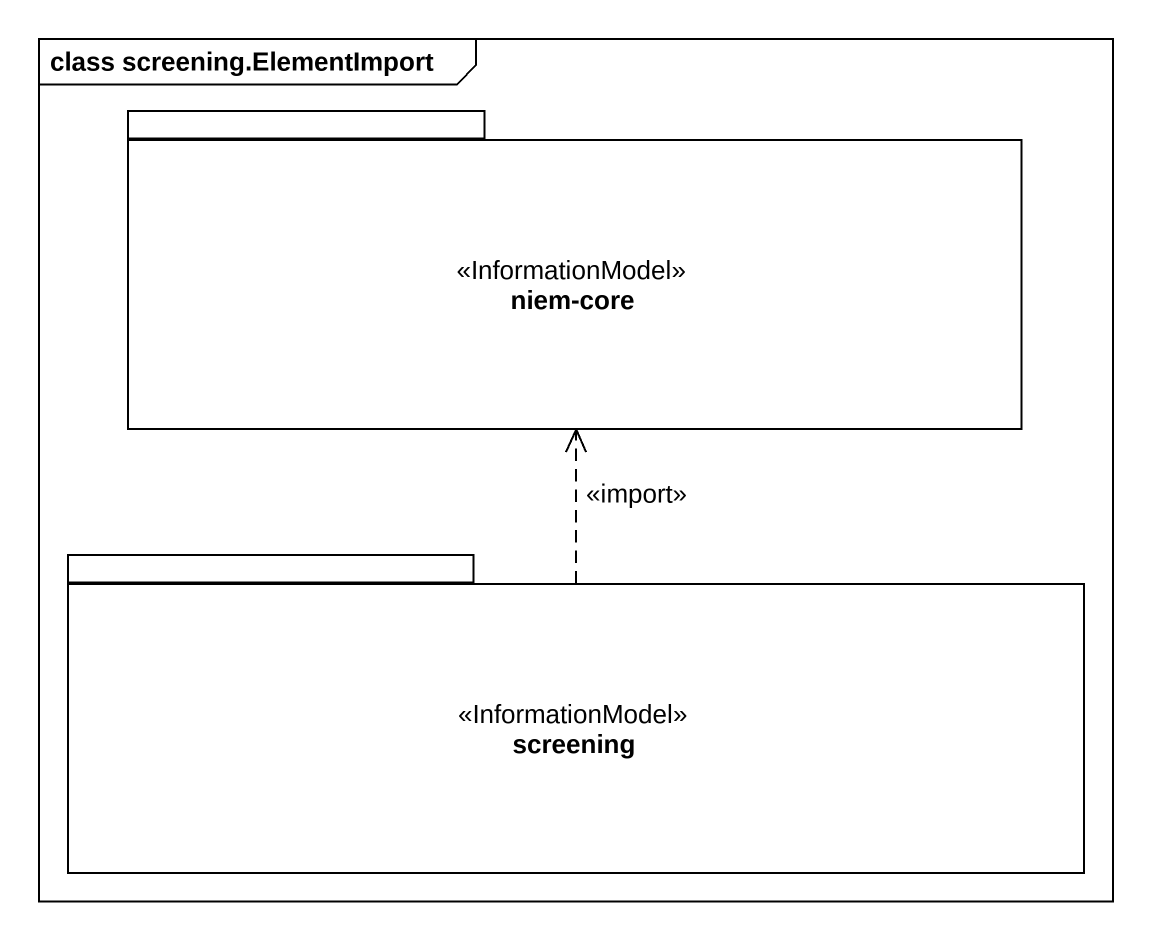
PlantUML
@startuml
mainframe class screening.ElementImport
package "niem-core" as niem_core <<InformationModel>> {
}
package screening <<InformationModel>> {
}
screening .up.> niem_core : <<import>>
@enduml
